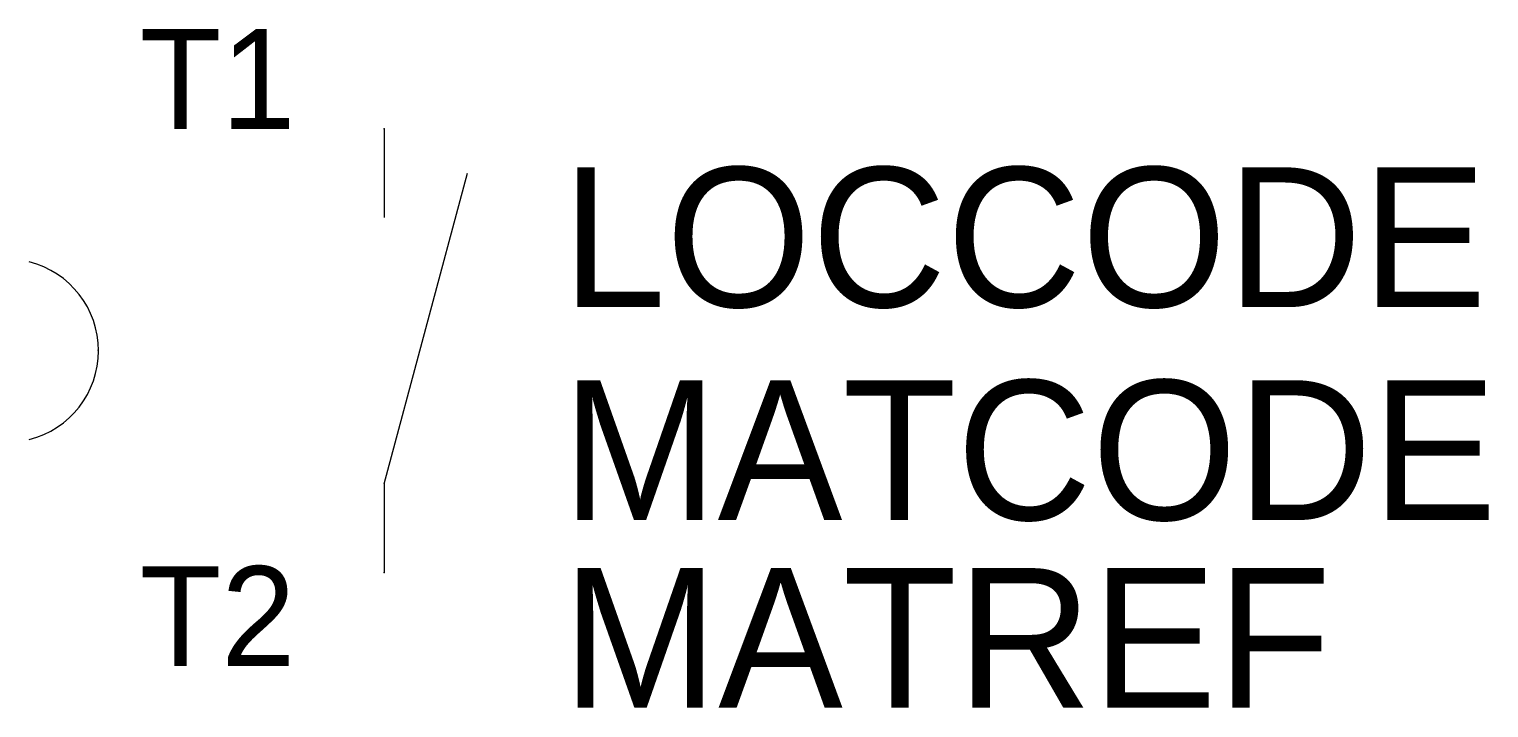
# Model space of a CAD drawing. Extents: x -8 to 24.9, y -8.1 to 7.2.
import ezdxf
from ezdxf.enums import TextEntityAlignment as Align

# ---------------------------------------------------------------- set-up
doc = ezdxf.new("R2010")
doc.units = 0
doc.layers.get('0').update_dxf_attribs({"linetype": 'CONTINUOUS'})
for name, color, linetype in [('A', 7, 'CONTINUOUS'), ('C', 6, 'CONTINUOUS'), ('T2', 7, 'CONTINUOUS')]:
    doc.layers.add(name, color=color, linetype=linetype)

msp = doc.modelspace()

# ---------------------------------------------------------------- linework, layer by layer
at = {"color": 0}
for p, q in [((0, 5), (0, 3)), ((0, -3), (1.876, 4)), ((0, -3), (0, -5))]:
    msp.add_line(p, q, dxfattribs=at)
at = {"color": 0, "linetype": 'CONTINUOUS'}
msp.add_arc((-8.5, 0), 2.062, 284.0362, 75.9638, dxfattribs=at)
at = {"layer": 'A', "color": 0}
msp.add_point((-6.446, 0.009), dxfattribs=at)
at = {"layer": 'C', "color": 0}
for p in [(0, 5), (0, -5)]:
    msp.add_point(p, dxfattribs=at)

# ---------------------------------------------------------------- texts
at = {"color": 0, "linetype": 'CONTINUOUS'}
for tag, p in [('LOCCODE', (4, 0.985)), ('MATCODE', (4, -3.815)), ('MATREF', (4.011, -8.05))]:
    msp.add_attdef(tag, p, '', height=3.15, dxfattribs=at)
at = {"layer": 'T2', "color": 0, "linetype": 'CONTINUOUS'}
for tag, p in [('T1', (-2, 4.999)), ('T2', (-2, -7.107))]:
    msp.add_attdef(tag, text='', height=2.25, dxfattribs=at).set_placement(p, align=Align.RIGHT)

doc.saveas('drawing.dxf')
